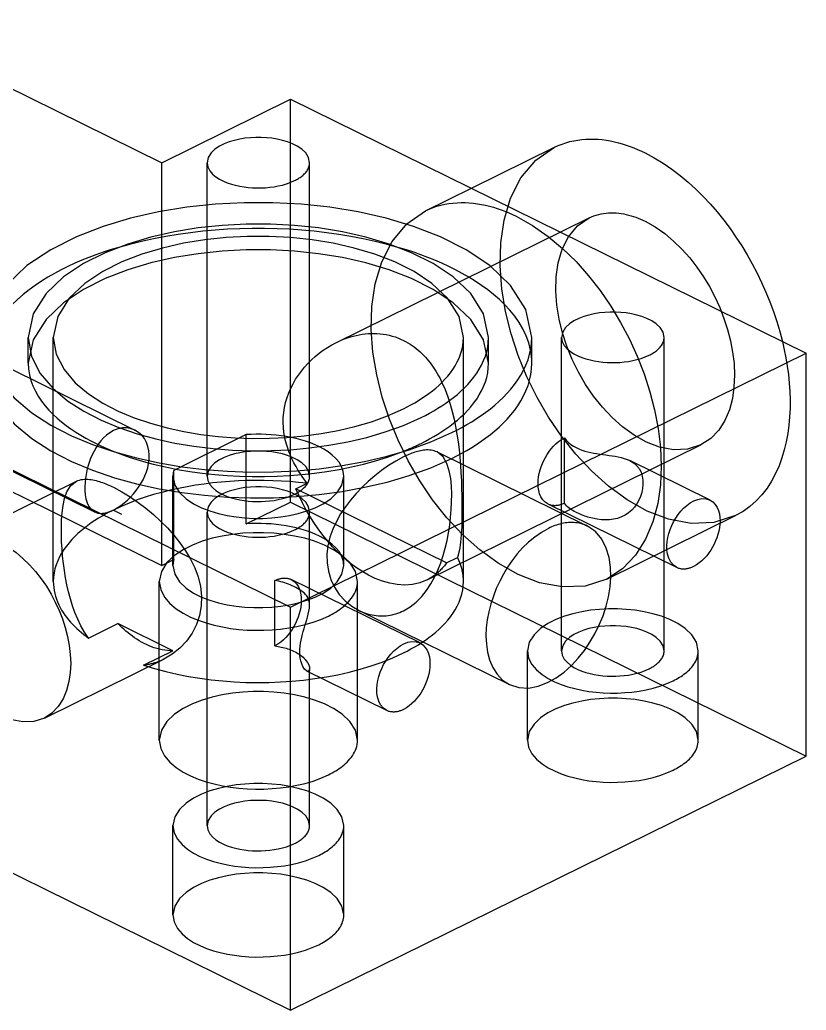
# Model space of a CAD drawing. Header units: millimetres. Extents: x 0 to 258, y -49 to 86.
# Drawn here: x 90.31 to 124.83, y 42.8 to 86.23 of the extents above; entities that cross this region are included whole.
import ezdxf

# ---------------------------------------------------------------- set-up
doc = ezdxf.new("R2010")
doc.units = ezdxf.units.MM
doc.layers.add('ISO_HIDDEN', color=8, linetype='CONTINUOUS')
doc.layers.add('ISO_VISIBLE', color=7, linetype='Continuous')

msp = doc.modelspace()

# ---------------------------------------------------------------- linework, layer by layer
at = {"layer": 'ISO_HIDDEN'}
for points in [[(102.198, 65.082), (102.198, 82.751)], [(121.73, 64.493), (120.775, 64.185), (119.772, 64.145), (118.783, 64.33), (117.844, 64.691), (116.966, 65.182), (116.153, 65.775), (115.403, 66.447), (114.715, 67.182), (114.088, 67.97), (113.522, 68.802), (113.016, 69.673), (112.571, 70.576), (112.19, 71.508), (111.875, 72.464), (111.633, 73.442), (111.469, 74.435), (111.394, 75.439), (111.421, 76.445), (111.566, 77.441), (111.854, 78.405), (112.309, 79.302), (112.953, 80.072), (113.779, 80.642)], [(96.542, 62.297), (96.542, 79.966)], [(98.534, 66.213), (98.534, 79.966)], [(103.034, 66.213), (103.034, 79.966)], [(108.122, 77.856), (110.131, 78.845)], [(108.122, 77.856), (108.285, 77.931), (108.452, 77.998), (108.622, 78.055), (108.795, 78.104), (108.97, 78.144), (109.146, 78.175), (109.324, 78.198), (109.503, 78.212), (109.683, 78.219), (109.862, 78.217), (110.041, 78.208), (110.22, 78.191), (110.398, 78.168), (110.575, 78.138), (110.751, 78.101), (110.925, 78.059), (111.098, 78.011), (111.269, 77.957), (111.438, 77.898), (111.606, 77.834), (111.772, 77.766), (111.936, 77.693), (112.098, 77.616)], [(116.074, 61.708), (115.118, 61.4), (114.115, 61.359), (113.127, 61.545), (112.187, 61.905), (111.309, 62.397), (110.496, 62.99), (109.746, 63.661), (109.058, 64.397), (108.431, 65.185), (107.865, 66.017), (107.359, 66.887), (106.914, 67.791), (106.533, 68.723), (106.218, 69.679), (105.976, 70.656), (105.813, 71.65), (105.738, 72.654), (105.764, 73.66), (105.909, 74.656), (106.197, 75.62), (106.652, 76.516), (107.296, 77.287), (108.122, 77.856)], [(115.303, 77.546), (115.404, 77.593), (115.507, 77.634), (115.611, 77.669), (115.718, 77.699), (115.826, 77.724), (115.935, 77.743), (116.044, 77.757), (116.155, 77.766), (116.265, 77.77), (116.376, 77.769), (116.487, 77.763), (116.597, 77.753), (116.706, 77.739), (116.816, 77.72), (116.924, 77.698), (117.031, 77.671), (117.138, 77.642), (117.244, 77.608), (117.348, 77.572), (117.452, 77.533), (117.554, 77.491), (117.655, 77.446), (117.755, 77.398)], [(104.205, 72.082), (115.303, 77.546)], [(112.098, 77.616), (112.819, 77.21), (113.497, 76.735), (114.131, 76.204), (114.723, 75.626), (115.273, 75.008), (115.782, 74.356), (116.251, 73.673), (116.678, 72.965), (117.065, 72.234), (117.41, 71.481), (117.711, 70.71), (117.966, 69.923), (118.174, 69.122), (118.329, 68.309), (118.427, 67.488), (118.462, 66.661), (118.426, 65.835), (118.309, 65.016), (118.098, 64.216), (117.778, 63.453), (117.337, 62.755), (116.765, 62.159), (116.074, 61.708)], [(120.206, 67.588), (119.617, 67.398), (118.998, 67.373), (118.389, 67.488), (117.81, 67.71), (117.269, 68.013), (116.767, 68.379), (116.304, 68.793), (115.88, 69.246), (115.494, 69.732), (115.144, 70.246), (114.832, 70.782), (114.558, 71.339), (114.323, 71.914), (114.129, 72.504), (113.98, 73.106), (113.879, 73.719), (113.833, 74.338), (113.849, 74.959), (113.939, 75.573), (114.116, 76.167), (114.396, 76.72), (114.794, 77.195), (115.303, 77.546)], [(117.755, 77.398), (118.199, 77.148), (118.617, 76.855), (119.008, 76.528), (119.373, 76.171), (119.713, 75.79), (120.027, 75.388), (120.316, 74.967), (120.579, 74.53), (120.818, 74.079), (121.03, 73.615), (121.216, 73.14), (121.374, 72.654), (121.501, 72.16), (121.597, 71.659), (121.658, 71.153), (121.679, 70.643), (121.657, 70.133), (121.585, 69.628), (121.455, 69.135), (121.258, 68.665), (120.985, 68.234), (120.633, 67.866), (120.206, 67.588)], [(106.967, 76.239), (106.442, 76.385), (105.914, 76.516), (105.382, 76.632), (104.847, 76.734), (104.31, 76.822), (103.771, 76.897), (103.23, 76.959), (102.688, 77.008), (102.145, 77.045), (101.601, 77.069), (101.056, 77.082), (100.512, 77.082), (99.968, 77.069), (99.424, 77.045), (98.881, 77.008), (98.339, 76.959), (97.798, 76.897), (97.258, 76.822), (96.721, 76.734), (96.187, 76.632), (95.655, 76.516), (95.126, 76.385), (94.602, 76.239)], [(110.884, 71.175), (110.666, 72.204), (110.101, 73.095), (109.333, 73.823), (108.453, 74.411), (107.507, 74.886), (106.519, 75.268), (105.504, 75.571), (104.471, 75.804), (103.425, 75.975), (102.372, 76.086), (101.314, 76.141), (100.255, 76.141), (99.197, 76.086), (98.143, 75.975), (97.098, 75.804), (96.065, 75.571), (95.05, 75.268), (94.062, 74.886), (93.116, 74.411), (92.235, 73.823), (91.468, 73.095), (90.903, 72.204), (90.684, 71.175)], [(91.784, 61.6), (91.784, 72.306)], [(109.784, 61.6), (109.784, 72.306)], [(112.784, 71.175), (112.784, 72.306)], [(114.091, 58.554), (114.091, 72.306)], [(118.591, 58.554), (118.591, 72.306)], [(123.779, 72.125), (123.862, 71.765), (123.933, 71.402), (123.994, 71.038), (124.044, 70.672), (124.081, 70.304), (124.106, 69.935), (124.118, 69.566), (124.116, 69.196), (124.099, 68.827), (124.067, 68.459), (124.018, 68.093), (123.951, 67.73), (123.865, 67.37), (123.76, 67.016), (123.632, 66.669), (123.482, 66.332), (123.307, 66.006), (123.108, 65.695), (122.882, 65.403), (122.63, 65.132), (122.353, 64.888), (122.052, 64.674), (121.73, 64.493)], [(112.784, 71.175), (112.784, 71.199), (112.784, 71.224), (112.783, 71.249), (112.783, 71.274), (112.782, 71.298), (112.78, 71.323), (112.779, 71.348), (112.778, 71.373), (112.776, 71.397), (112.774, 71.422), (112.772, 71.447), (112.769, 71.471), (112.767, 71.496), (112.764, 71.52), (112.761, 71.545), (112.757, 71.569), (112.754, 71.594), (112.75, 71.618), (112.747, 71.643), (112.742, 71.667), (112.738, 71.692), (112.734, 71.716), (112.729, 71.74)], [(88.521, 71.609), (95.365, 68.239)], [(88.784, 71.175), (88.954, 70.185), (89.412, 69.289), (90.063, 68.521), (90.835, 67.872), (91.682, 67.325), (92.579, 66.863), (93.51, 66.476), (94.465, 66.152), (95.438, 65.885), (96.424, 65.67), (97.419, 65.503), (98.421, 65.382), (99.426, 65.304), (100.435, 65.269), (101.444, 65.275), (102.451, 65.324), (103.456, 65.415), (104.456, 65.55), (105.448, 65.731), (106.431, 65.961), (107.399, 66.245), (108.348, 66.588), (109.27, 66.997)], [(109.27, 66.997), (109.492, 67.109), (109.713, 67.227), (109.93, 67.35), (110.145, 67.478), (110.356, 67.611), (110.563, 67.75), (110.766, 67.895), (110.965, 68.047), (111.158, 68.205), (111.346, 68.37), (111.527, 68.542), (111.701, 68.721), (111.866, 68.908), (112.022, 69.103), (112.168, 69.306), (112.302, 69.516), (112.423, 69.735), (112.528, 69.961), (112.618, 70.194), (112.689, 70.433), (112.742, 70.678), (112.774, 70.925), (112.784, 71.175)], [(108.839, 70.33), (108.976, 70.019), (109.097, 69.702), (109.202, 69.379), (109.294, 69.053), (109.373, 68.723), (109.441, 68.39), (109.499, 68.056), (109.548, 67.72), (109.589, 67.383), (109.623, 67.046), (109.651, 66.707), (109.673, 66.369), (109.691, 66.03), (109.703, 65.691), (109.712, 65.352), (109.717, 65.012), (109.718, 64.673), (109.715, 64.334), (109.706, 63.994), (109.69, 63.655), (109.661, 63.317), (109.612, 62.982), (109.526, 62.653)], [(83.814, 68.563), (96.542, 62.297)], [(94.42, 68.215), (94.265, 68.126), (94.12, 68.019), (93.988, 67.897), (93.867, 67.764), (93.758, 67.622), (93.659, 67.472), (93.57, 67.316), (93.49, 67.155), (93.42, 66.989), (93.358, 66.821), (93.305, 66.649), (93.259, 66.475), (93.223, 66.299), (93.194, 66.122), (93.175, 65.943), (93.166, 65.764), (93.168, 65.584), (93.183, 65.405), (93.213, 65.228), (93.264, 65.056), (93.342, 64.894), (93.452, 64.753), (93.598, 64.65)], [(95.365, 68.239), (95.327, 68.257), (95.287, 68.273), (95.247, 68.287), (95.207, 68.3), (95.166, 68.311), (95.124, 68.32), (95.082, 68.328), (95.04, 68.333), (94.997, 68.337), (94.955, 68.339), (94.912, 68.339), (94.87, 68.338), (94.827, 68.334), (94.785, 68.329), (94.743, 68.323), (94.701, 68.314), (94.659, 68.305), (94.618, 68.293), (94.578, 68.28), (94.538, 68.266), (94.498, 68.251), (94.459, 68.234), (94.42, 68.215)], [(94.42, 64.734), (94.586, 64.825), (94.743, 64.929), (94.893, 65.043), (95.035, 65.167), (95.17, 65.299), (95.298, 65.439), (95.417, 65.585), (95.528, 65.738), (95.629, 65.897), (95.721, 66.062), (95.802, 66.232), (95.871, 66.408), (95.926, 66.589), (95.966, 66.773), (95.989, 66.96), (95.993, 67.149), (95.976, 67.337), (95.936, 67.521), (95.871, 67.698), (95.781, 67.864), (95.665, 68.013), (95.526, 68.14), (95.365, 68.239)], [(86.754, 68.02), (93.598, 64.65)], [(100.254, 68.041), (97.072, 66.475)], [(104.534, 66.213), (104.508, 66.431), (104.434, 66.638), (104.322, 66.826), (104.182, 66.995), (104.021, 67.145), (103.847, 67.279), (103.662, 67.397), (103.469, 67.503), (103.27, 67.596), (103.066, 67.679), (102.859, 67.751), (102.649, 67.815), (102.436, 67.871), (102.222, 67.919), (102.006, 67.959), (101.789, 67.992), (101.571, 68.019), (101.352, 68.039), (101.132, 68.052), (100.913, 68.059), (100.693, 68.059), (100.473, 68.053), (100.254, 68.041)], [(100.254, 64.125), (100.254, 68.041)], [(102.923, 65.905), (102.864, 65.983), (102.806, 66.062), (102.75, 66.142), (102.694, 66.223), (102.64, 66.304), (102.587, 66.386), (102.535, 66.47), (102.485, 66.554), (102.436, 66.638), (102.388, 66.724), (102.342, 66.811), (102.298, 66.898), (102.256, 66.986), (102.215, 67.075), (102.176, 67.165), (102.139, 67.256), (102.104, 67.347), (102.072, 67.44), (102.041, 67.533), (102.013, 67.627), (101.987, 67.721), (101.963, 67.816), (101.942, 67.912)], [(113.498, 64.991), (113.371, 65.073), (113.267, 65.182), (113.186, 65.309), (113.127, 65.448), (113.088, 65.594), (113.067, 65.743), (113.06, 65.894), (113.066, 66.045), (113.083, 66.195), (113.111, 66.343), (113.148, 66.49), (113.195, 66.633), (113.249, 66.774), (113.311, 66.912), (113.381, 67.045), (113.459, 67.175), (113.544, 67.3), (113.636, 67.419), (113.736, 67.533), (113.843, 67.639), (113.958, 67.737), (114.081, 67.825), (114.212, 67.9)], [(114.212, 67.9), (114.296, 67.793), (114.392, 67.697), (114.497, 67.612), (114.609, 67.536), (114.728, 67.47), (114.851, 67.413), (114.977, 67.364), (115.106, 67.322), (115.237, 67.286), (115.369, 67.256), (115.503, 67.229), (115.636, 67.207), (115.771, 67.186), (115.905, 67.167), (116.039, 67.149), (116.174, 67.131), (116.308, 67.111), (116.442, 67.089), (116.575, 67.064), (116.708, 67.034), (116.838, 66.998), (116.967, 66.954), (117.091, 66.9)], [(114.212, 65.028), (114.212, 67.9)], [(108.625, 67.281), (108.564, 67.308), (108.501, 67.33), (108.436, 67.346), (108.37, 67.358), (108.303, 67.365), (108.236, 67.368), (108.169, 67.368), (108.102, 67.364), (108.035, 67.357), (107.969, 67.347), (107.903, 67.335), (107.837, 67.321), (107.772, 67.304), (107.708, 67.286), (107.644, 67.266), (107.58, 67.245), (107.517, 67.222), (107.455, 67.198), (107.392, 67.173), (107.331, 67.147), (107.269, 67.12), (107.209, 67.091), (107.148, 67.062)], [(108.186, 61.669), (120.206, 67.588)], [(94.602, 67.242), (95.118, 67.058), (95.641, 66.895), (96.17, 66.751), (96.704, 66.626), (97.241, 66.518), (97.781, 66.427), (98.324, 66.352), (98.869, 66.292), (99.415, 66.248), (99.962, 66.218), (100.51, 66.204), (101.058, 66.204), (101.606, 66.218), (102.153, 66.248), (102.7, 66.292), (103.244, 66.352), (103.787, 66.427), (104.328, 66.518), (104.865, 66.626), (105.399, 66.751), (105.927, 66.895), (106.45, 67.058), (106.967, 67.242)], [(103.034, 66.213), (102.986, 66.443), (102.86, 66.641), (102.689, 66.803), (102.493, 66.934), (102.282, 67.04), (102.062, 67.125), (101.836, 67.193), (101.606, 67.245), (101.373, 67.283), (101.138, 67.307), (100.902, 67.32), (100.666, 67.32), (100.431, 67.307), (100.196, 67.283), (99.963, 67.245), (99.733, 67.193), (99.507, 67.125), (99.287, 67.04), (99.076, 66.934), (98.88, 66.803), (98.709, 66.641), (98.583, 66.443), (98.534, 66.213)], [(107.148, 67.062), (106.817, 66.883), (106.498, 66.684), (106.19, 66.467), (105.893, 66.236), (105.608, 65.99), (105.335, 65.731), (105.075, 65.459), (104.829, 65.173), (104.601, 64.874), (104.392, 64.561), (104.207, 64.233), (104.049, 63.892), (103.923, 63.537), (103.836, 63.171), (103.792, 62.797), (103.797, 62.421), (103.854, 62.049), (103.964, 61.689), (104.125, 61.349), (104.335, 61.037), (104.587, 60.758), (104.878, 60.52), (105.202, 60.328)], [(107.148, 60.317), (107.442, 60.489), (107.711, 60.699), (107.951, 60.941), (108.165, 61.206), (108.354, 61.491), (108.519, 61.789), (108.662, 62.099), (108.787, 62.416), (108.894, 62.74), (108.986, 63.069), (109.063, 63.401), (109.127, 63.736), (109.179, 64.073), (109.219, 64.412), (109.248, 64.752), (109.264, 65.093), (109.268, 65.434), (109.255, 65.775), (109.223, 66.114), (109.163, 66.45), (109.06, 66.775), (108.889, 67.069), (108.625, 67.281)], [(108.625, 67.281), (115.224, 64.032)], [(117.091, 66.9), (117.247, 66.809), (117.385, 66.692), (117.498, 66.552), (117.581, 66.392), (117.634, 66.219), (117.66, 66.041), (117.663, 65.86), (117.646, 65.681), (117.61, 65.504), (117.556, 65.332), (117.484, 65.166), (117.396, 65.008), (117.291, 64.861), (117.17, 64.728), (117.033, 64.61), (116.882, 64.511), (116.72, 64.43), (116.55, 64.37), (116.374, 64.329), (116.195, 64.307), (116.015, 64.301), (115.835, 64.309), (115.655, 64.331)], [(120.605, 65.17), (117.091, 66.9)], [(97.072, 66.475), (97.069, 66.463), (97.066, 66.452), (97.063, 66.441), (97.06, 66.43), (97.058, 66.419), (97.055, 66.408), (97.053, 66.396), (97.051, 66.385), (97.048, 66.374), (97.046, 66.362), (97.045, 66.351), (97.043, 66.34), (97.042, 66.328), (97.04, 66.317), (97.039, 66.305), (97.038, 66.294), (97.037, 66.282), (97.036, 66.271), (97.035, 66.259), (97.035, 66.248), (97.035, 66.236), (97.034, 66.225), (97.034, 66.213)], [(97.072, 62.558), (97.072, 66.475)], [(92.796, 65.997), (92.864, 66.027), (92.934, 66.05), (93.005, 66.067), (93.078, 66.079), (93.152, 66.085), (93.226, 66.087), (93.299, 66.084), (93.373, 66.078), (93.446, 66.069), (93.519, 66.057), (93.591, 66.042), (93.663, 66.025), (93.735, 66.006), (93.805, 65.985), (93.876, 65.962), (93.946, 65.938), (94.015, 65.913), (94.084, 65.886), (94.152, 65.858), (94.22, 65.828), (94.287, 65.798), (94.354, 65.767), (94.42, 65.735)], [(102.923, 65.905), (102.547, 65.946), (102.171, 65.979), (101.794, 66.004), (101.416, 66.021), (101.038, 66.03), (100.661, 66.031), (100.283, 66.025), (99.905, 66.01), (99.528, 65.988), (99.151, 65.958), (98.775, 65.92), (98.4, 65.873), (98.026, 65.818), (97.654, 65.755), (97.283, 65.683), (96.914, 65.601), (96.547, 65.51), (96.183, 65.409), (95.822, 65.297), (95.464, 65.175), (95.111, 65.04), (94.763, 64.894), (94.42, 64.734)], [(97.034, 66.213), (97.115, 65.831), (97.325, 65.5), (97.61, 65.23), (97.937, 65.012), (98.288, 64.835), (98.655, 64.694), (99.032, 64.581), (99.416, 64.494), (99.804, 64.431), (100.195, 64.39), (100.588, 64.37), (100.981, 64.37), (101.374, 64.39), (101.765, 64.431), (102.153, 64.494), (102.537, 64.581), (102.913, 64.694), (103.28, 64.835), (103.632, 65.012), (103.958, 65.23), (104.243, 65.5), (104.453, 65.831), (104.534, 66.213)], [(97.034, 62.297), (97.034, 66.213)], [(98.534, 66.213), (98.566, 66.028), (98.652, 65.86), (98.774, 65.716), (98.919, 65.594), (99.078, 65.492), (99.246, 65.405), (99.42, 65.332), (99.599, 65.272), (99.782, 65.222), (99.967, 65.181), (100.153, 65.15), (100.341, 65.127), (100.53, 65.113), (100.719, 65.106), (100.908, 65.107), (101.097, 65.116), (101.285, 65.133), (101.473, 65.159), (101.659, 65.193), (101.843, 65.236), (102.024, 65.289), (102.202, 65.353), (102.375, 65.43)], [(102.375, 65.43), (102.417, 65.451), (102.458, 65.473), (102.499, 65.496), (102.539, 65.52), (102.579, 65.545), (102.618, 65.571), (102.656, 65.599), (102.693, 65.627), (102.729, 65.657), (102.765, 65.688), (102.799, 65.72), (102.831, 65.753), (102.862, 65.788), (102.891, 65.825), (102.919, 65.863), (102.944, 65.903), (102.966, 65.944), (102.986, 65.986), (103.003, 66.03), (103.016, 66.074), (103.026, 66.12), (103.032, 66.167), (103.034, 66.213)], [(104.534, 62.297), (104.534, 66.213)], [(87.549, 63.414), (92.796, 65.997)], [(93.327, 59.119), (93.151, 59.383), (92.995, 59.659), (92.856, 59.945), (92.734, 60.237), (92.627, 60.536), (92.533, 60.839), (92.451, 61.146), (92.381, 61.455), (92.32, 61.767), (92.269, 62.08), (92.227, 62.394), (92.193, 62.71), (92.167, 63.026), (92.149, 63.343), (92.139, 63.66), (92.138, 63.977), (92.147, 64.294), (92.17, 64.611), (92.21, 64.926), (92.275, 65.236), (92.38, 65.535), (92.548, 65.803), (92.796, 65.997)], [(94.42, 65.735), (94.796, 65.533), (95.159, 65.31), (95.51, 65.068), (95.849, 64.81), (96.176, 64.537), (96.491, 64.25), (96.792, 63.948), (97.076, 63.631), (97.342, 63.298), (97.586, 62.948), (97.804, 62.582), (97.99, 62.198), (98.137, 61.799), (98.238, 61.385), (98.286, 60.962), (98.275, 60.536), (98.202, 60.116), (98.068, 59.712), (97.875, 59.332), (97.63, 58.984), (97.339, 58.674), (97.006, 58.408), (96.639, 58.192)], [(102.432, 65.663), (102.923, 65.905)], [(108.186, 61.669), (107.874, 61.546), (107.547, 61.472), (107.213, 61.446), (106.878, 61.464), (106.548, 61.522), (106.225, 61.614), (105.913, 61.735), (105.611, 61.881), (105.32, 62.049), (105.041, 62.235), (104.774, 62.438), (104.518, 62.655), (104.273, 62.884), (104.04, 63.125), (103.818, 63.377), (103.606, 63.637), (103.406, 63.906), (103.216, 64.183), (103.037, 64.467), (102.869, 64.757), (102.713, 65.054), (102.567, 65.356), (102.432, 65.663)], [(109.036, 62.412), (102.432, 65.663)], [(94.42, 64.734), (94.253, 64.649), (94.088, 64.561), (93.925, 64.469), (93.764, 64.373), (93.606, 64.273), (93.45, 64.169), (93.298, 64.06), (93.149, 63.946), (93.004, 63.828), (92.863, 63.704), (92.727, 63.575), (92.597, 63.441), (92.473, 63.3), (92.356, 63.154), (92.246, 63.002), (92.146, 62.844), (92.056, 62.68), (91.976, 62.51), (91.909, 62.336), (91.855, 62.156), (91.816, 61.973), (91.792, 61.787), (91.784, 61.6)], [(93.598, 64.65), (93.632, 64.635), (93.667, 64.622), (93.703, 64.611), (93.739, 64.602), (93.775, 64.596), (93.812, 64.591), (93.85, 64.589), (93.887, 64.588), (93.924, 64.589), (93.961, 64.592), (93.998, 64.596), (94.035, 64.602), (94.071, 64.609), (94.107, 64.617), (94.143, 64.626), (94.179, 64.637), (94.214, 64.648), (94.25, 64.66), (94.284, 64.674), (94.319, 64.688), (94.353, 64.702), (94.387, 64.718), (94.42, 64.734)], [(94.42, 64.734), (94.774, 64.56)], [(100.254, 64.125), (102.198, 65.082)], [(102.198, 65.082), (124.826, 53.941)], [(114.212, 65.028), (114.183, 65.014), (114.153, 65.002), (114.123, 64.99), (114.093, 64.979), (114.062, 64.968), (114.032, 64.959), (114, 64.951), (113.969, 64.944), (113.937, 64.937), (113.906, 64.932), (113.874, 64.928), (113.842, 64.926), (113.809, 64.924), (113.777, 64.924), (113.745, 64.926), (113.713, 64.929), (113.681, 64.933), (113.649, 64.939), (113.618, 64.946), (113.587, 64.955), (113.557, 64.965), (113.527, 64.977), (113.498, 64.991)], [(119.147, 62.209), (113.498, 64.991)], [(115.655, 64.331), (115.585, 64.343), (115.515, 64.357), (115.446, 64.372), (115.377, 64.389), (115.308, 64.408), (115.24, 64.428), (115.172, 64.449), (115.105, 64.472), (115.038, 64.496), (114.971, 64.522), (114.906, 64.549), (114.841, 64.577), (114.776, 64.607), (114.712, 64.639), (114.649, 64.672), (114.588, 64.707), (114.527, 64.744), (114.468, 64.784), (114.411, 64.826), (114.356, 64.871), (114.304, 64.92), (114.255, 64.972), (114.212, 65.028)], [(98.534, 50.895), (98.534, 64.647)], [(103.034, 60.555), (103.034, 64.647)], [(116.074, 61.708), (121.73, 64.493)], [(104.534, 62.297), (104.508, 62.514), (104.434, 62.721), (104.322, 62.909), (104.182, 63.078), (104.021, 63.229), (103.847, 63.362), (103.662, 63.481), (103.469, 63.586), (103.27, 63.679), (103.066, 63.762), (102.859, 63.835), (102.649, 63.899), (102.436, 63.954), (102.222, 64.002), (102.006, 64.042), (101.789, 64.076), (101.571, 64.102), (101.352, 64.122), (101.132, 64.135), (100.913, 64.142), (100.693, 64.143), (100.473, 64.137), (100.254, 64.125)], [(105.134, 61.6), (105.04, 62.044), (104.797, 62.428), (104.466, 62.741), (104.087, 62.994), (103.68, 63.199), (103.254, 63.363), (102.817, 63.494), (102.372, 63.594), (101.922, 63.668), (101.468, 63.716), (101.012, 63.739), (100.556, 63.739), (100.101, 63.716), (99.647, 63.668), (99.197, 63.594), (98.752, 63.494), (98.314, 63.363), (97.889, 63.199), (97.481, 62.994), (97.102, 62.741), (96.772, 62.428), (96.528, 62.044), (96.434, 61.6)], [(96.542, 62.297), (97.072, 62.558)], [(97.072, 62.558), (97.069, 62.547), (97.066, 62.536), (97.063, 62.524), (97.06, 62.513), (97.058, 62.502), (97.055, 62.491), (97.053, 62.48), (97.051, 62.468), (97.048, 62.457), (97.046, 62.446), (97.045, 62.434), (97.043, 62.423), (97.042, 62.411), (97.04, 62.4), (97.039, 62.389), (97.038, 62.377), (97.037, 62.366), (97.036, 62.354), (97.035, 62.343), (97.035, 62.331), (97.035, 62.32), (97.034, 62.308), (97.034, 62.297)], [(109.036, 62.412), (109.526, 62.653)], [(109.784, 61.6), (109.784, 61.648), (109.782, 61.695), (109.78, 61.743), (109.776, 61.79), (109.771, 61.838), (109.766, 61.885), (109.759, 61.932), (109.751, 61.979), (109.743, 62.026), (109.733, 62.072), (109.722, 62.119), (109.711, 62.165), (109.698, 62.211), (109.685, 62.256), (109.671, 62.302), (109.656, 62.347), (109.64, 62.392), (109.623, 62.436), (109.605, 62.48), (109.587, 62.524), (109.567, 62.568), (109.547, 62.611), (109.526, 62.653)], [(97.034, 62.297), (97.115, 61.915), (97.325, 61.584), (97.61, 61.313), (97.937, 61.095), (98.288, 60.919), (98.655, 60.777), (99.032, 60.664), (99.416, 60.578), (99.804, 60.515), (100.195, 60.473), (100.588, 60.453), (100.981, 60.453), (101.374, 60.473), (101.765, 60.515), (102.153, 60.578), (102.537, 60.664), (102.913, 60.777), (103.28, 60.919), (103.632, 61.095), (103.958, 61.313), (104.243, 61.584), (104.453, 61.915), (104.534, 62.297)], [(109.036, 62.412), (109.007, 62.372), (108.977, 62.332), (108.947, 62.293), (108.916, 62.254), (108.884, 62.216), (108.851, 62.179), (108.817, 62.142), (108.783, 62.106), (108.748, 62.071), (108.713, 62.037), (108.676, 62.003), (108.639, 61.97), (108.601, 61.938), (108.562, 61.907), (108.523, 61.877), (108.483, 61.848), (108.442, 61.819), (108.401, 61.792), (108.359, 61.765), (108.317, 61.74), (108.274, 61.715), (108.23, 61.692), (108.186, 61.669)], [(101.513, 61.647), (101.542, 61.661), (101.572, 61.674), (101.602, 61.686), (101.632, 61.697), (101.662, 61.707), (101.693, 61.716), (101.724, 61.724), (101.756, 61.732), (101.787, 61.738), (101.819, 61.743), (101.851, 61.747), (101.883, 61.75), (101.915, 61.751), (101.948, 61.751), (101.98, 61.75), (102.012, 61.747), (102.044, 61.742), (102.075, 61.737), (102.107, 61.729), (102.138, 61.72), (102.168, 61.71), (102.198, 61.698), (102.227, 61.685)], [(102.227, 61.685), (102.354, 61.602), (102.458, 61.494), (102.539, 61.366), (102.598, 61.227), (102.636, 61.082), (102.658, 60.932), (102.665, 60.781), (102.659, 60.63), (102.642, 60.481), (102.614, 60.332), (102.576, 60.186), (102.53, 60.042), (102.476, 59.901), (102.413, 59.764), (102.343, 59.63), (102.266, 59.5), (102.181, 59.375), (102.089, 59.256), (101.989, 59.143), (101.882, 59.036), (101.767, 58.939), (101.644, 58.851), (101.513, 58.775)], [(107.877, 58.903), (102.227, 61.685)], [(91.784, 61.6), (91.788, 61.469), (91.8, 61.337), (91.82, 61.207), (91.847, 61.078), (91.882, 60.951), (91.923, 60.825), (91.971, 60.702), (92.025, 60.582), (92.085, 60.465), (92.15, 60.35), (92.22, 60.238), (92.295, 60.129), (92.373, 60.024), (92.456, 59.921), (92.542, 59.821), (92.631, 59.724), (92.723, 59.629), (92.818, 59.538), (92.916, 59.449), (93.016, 59.363), (93.118, 59.279), (93.222, 59.198), (93.327, 59.119)], [(96.434, 61.6), (96.496, 61.242), (96.662, 60.917), (96.898, 60.638), (97.177, 60.403), (97.485, 60.205), (97.81, 60.038), (98.147, 59.897), (98.494, 59.78), (98.846, 59.683), (99.204, 59.605), (99.564, 59.545), (99.927, 59.501), (100.292, 59.472), (100.658, 59.46), (101.023, 59.462), (101.389, 59.479), (101.753, 59.512), (102.115, 59.561), (102.475, 59.627), (102.831, 59.711), (103.182, 59.813), (103.526, 59.938), (103.86, 60.086)], [(96.434, 54.637), (96.434, 61.6)], [(103.034, 60.555), (103.03, 60.642), (103.016, 60.729), (102.99, 60.813), (102.954, 60.893), (102.907, 60.967), (102.851, 61.035), (102.789, 61.097), (102.722, 61.154), (102.652, 61.206), (102.578, 61.254), (102.503, 61.299), (102.425, 61.341), (102.347, 61.38), (102.267, 61.417), (102.186, 61.451), (102.105, 61.483), (102.022, 61.514), (101.939, 61.542), (101.855, 61.567), (101.77, 61.591), (101.685, 61.612), (101.599, 61.631), (101.513, 61.647)], [(101.513, 58.775), (101.513, 61.647)], [(103.86, 60.086), (103.941, 60.127), (104.021, 60.169), (104.1, 60.214), (104.177, 60.26), (104.254, 60.309), (104.329, 60.359), (104.403, 60.412), (104.475, 60.467), (104.545, 60.524), (104.613, 60.584), (104.678, 60.646), (104.741, 60.711), (104.801, 60.779), (104.858, 60.849), (104.911, 60.923), (104.959, 60.999), (105.003, 61.079), (105.042, 61.161), (105.074, 61.245), (105.1, 61.332), (105.119, 61.42), (105.13, 61.51), (105.134, 61.6)], [(105.134, 54.637), (105.134, 61.6)], [(107.148, 58.467), (107.315, 58.552), (107.481, 58.64), (107.644, 58.732), (107.805, 58.828), (107.963, 58.928), (108.118, 59.032), (108.271, 59.141), (108.42, 59.255), (108.565, 59.373), (108.705, 59.497), (108.841, 59.626), (108.972, 59.76), (109.096, 59.9), (109.213, 60.047), (109.322, 60.199), (109.423, 60.357), (109.513, 60.521), (109.592, 60.69), (109.66, 60.865), (109.713, 61.044), (109.752, 61.228), (109.776, 61.413), (109.784, 61.6)], [(102.905, 57.672), (102.807, 57.758), (102.736, 57.868), (102.684, 57.989), (102.647, 58.115), (102.622, 58.244), (102.608, 58.374), (102.603, 58.506), (102.607, 58.637), (102.618, 58.768), (102.635, 58.898), (102.658, 59.027), (102.685, 59.156), (102.717, 59.284), (102.751, 59.41), (102.788, 59.536), (102.827, 59.662), (102.866, 59.787), (102.905, 59.913), (102.942, 60.039), (102.976, 60.166), (103.005, 60.294), (103.026, 60.424), (103.034, 60.555)], [(120.091, 58.554), (120.009, 58.936), (119.8, 59.267), (119.515, 59.537), (119.188, 59.756), (118.837, 59.932), (118.47, 60.074), (118.093, 60.186), (117.709, 60.273), (117.321, 60.336), (116.93, 60.377), (116.537, 60.398), (116.144, 60.398), (115.751, 60.377), (115.36, 60.336), (114.972, 60.273), (114.588, 60.186), (114.211, 60.074), (113.845, 59.932), (113.493, 59.756), (113.167, 59.537), (112.882, 59.267), (112.672, 58.936), (112.591, 58.554)], [(105.202, 60.328), (105.281, 60.291), (105.362, 60.257), (105.444, 60.225), (105.527, 60.197), (105.611, 60.172), (105.696, 60.15), (105.782, 60.132), (105.868, 60.117), (105.955, 60.106), (106.043, 60.097), (106.13, 60.093), (106.218, 60.092), (106.306, 60.095), (106.393, 60.101), (106.48, 60.111), (106.567, 60.125), (106.653, 60.142), (106.738, 60.163), (106.823, 60.187), (106.906, 60.214), (106.988, 60.245), (107.069, 60.279), (107.148, 60.317)], [(105.202, 60.328), (111.801, 57.079)], [(93.327, 59.119), (94.619, 59.755)], [(97.036, 58.565), (96.916, 58.564), (96.796, 58.571), (96.676, 58.584), (96.557, 58.604), (96.44, 58.63), (96.323, 58.661), (96.208, 58.697), (96.095, 58.738), (95.984, 58.783), (95.874, 58.833), (95.766, 58.886), (95.66, 58.943), (95.556, 59.004), (95.454, 59.067), (95.353, 59.134), (95.255, 59.203), (95.158, 59.275), (95.064, 59.35), (94.971, 59.427), (94.88, 59.506), (94.791, 59.587), (94.704, 59.67), (94.619, 59.755)], [(97.036, 58.565), (94.619, 59.755)], [(118.591, 58.554), (118.542, 58.783), (118.416, 58.982), (118.245, 59.144), (118.049, 59.275), (117.838, 59.381), (117.618, 59.466), (117.392, 59.533), (117.162, 59.585), (116.929, 59.623), (116.694, 59.648), (116.459, 59.66), (116.223, 59.66), (115.987, 59.648), (115.752, 59.623), (115.519, 59.585), (115.289, 59.533), (115.063, 59.466), (114.843, 59.381), (114.632, 59.275), (114.436, 59.144), (114.265, 58.982), (114.139, 58.783), (114.091, 58.554)], [(101.513, 58.775), (101.583, 58.764), (101.653, 58.751), (101.722, 58.737), (101.791, 58.723), (101.86, 58.707), (101.929, 58.689), (101.997, 58.671), (102.065, 58.65), (102.132, 58.628), (102.199, 58.604), (102.265, 58.577), (102.33, 58.549), (102.393, 58.518), (102.456, 58.485), (102.517, 58.449), (102.577, 58.411), (102.634, 58.37), (102.69, 58.326), (102.744, 58.279), (102.794, 58.23), (102.842, 58.178), (102.887, 58.123), (102.927, 58.065)], [(95.745, 57.929), (97.036, 58.565)], [(95.745, 57.929), (96.229, 57.779), (96.719, 57.647), (97.213, 57.533), (97.711, 57.435), (98.212, 57.354), (98.715, 57.288), (99.219, 57.237), (99.725, 57.2), (100.232, 57.177), (100.739, 57.169), (101.246, 57.175), (101.753, 57.195), (102.259, 57.229), (102.764, 57.278), (103.267, 57.341), (103.768, 57.42), (104.266, 57.514), (104.761, 57.625), (105.252, 57.754), (105.737, 57.901), (106.216, 58.067), (106.687, 58.255), (107.148, 58.467)], [(112.591, 58.554), (112.644, 58.245), (112.787, 57.965), (112.99, 57.725), (113.231, 57.522), (113.496, 57.351), (113.776, 57.207), (114.067, 57.086), (114.366, 56.984), (114.67, 56.901), (114.978, 56.834), (115.289, 56.782), (115.602, 56.744), (115.916, 56.72), (116.231, 56.708), (116.547, 56.71), (116.862, 56.726), (117.176, 56.754), (117.488, 56.796), (117.798, 56.853), (118.105, 56.925), (118.408, 57.013), (118.704, 57.121), (118.992, 57.248)], [(112.591, 54.637), (112.591, 58.554)], [(114.091, 58.554), (114.122, 58.368), (114.208, 58.2), (114.33, 58.056), (114.475, 57.935), (114.634, 57.832), (114.802, 57.746), (114.977, 57.673), (115.156, 57.612), (115.338, 57.562), (115.523, 57.522), (115.71, 57.491), (115.897, 57.468), (116.086, 57.453), (116.275, 57.447), (116.464, 57.448), (116.653, 57.457), (116.842, 57.474), (117.029, 57.499), (117.215, 57.533), (117.399, 57.577), (117.581, 57.63), (117.759, 57.694), (117.932, 57.771)], [(117.932, 57.771), (117.973, 57.792), (118.015, 57.814), (118.055, 57.837), (118.096, 57.861), (118.135, 57.886), (118.174, 57.912), (118.212, 57.939), (118.249, 57.968), (118.286, 57.997), (118.321, 58.028), (118.355, 58.06), (118.387, 58.094), (118.418, 58.129), (118.448, 58.166), (118.475, 58.204), (118.5, 58.243), (118.523, 58.284), (118.543, 58.327), (118.559, 58.37), (118.573, 58.415), (118.583, 58.461), (118.589, 58.507), (118.591, 58.554)], [(118.992, 57.248), (119.062, 57.284), (119.131, 57.32), (119.199, 57.359), (119.266, 57.399), (119.332, 57.44), (119.397, 57.484), (119.46, 57.529), (119.522, 57.577), (119.582, 57.626), (119.641, 57.677), (119.698, 57.731), (119.752, 57.787), (119.804, 57.846), (119.853, 57.907), (119.898, 57.97), (119.94, 58.036), (119.978, 58.104), (120.011, 58.175), (120.039, 58.248), (120.061, 58.322), (120.077, 58.399), (120.087, 58.476), (120.091, 58.554)], [(120.091, 54.637), (120.091, 58.554)], [(91.392, 55.609), (96.639, 58.192)], [(96.639, 58.192), (96.602, 58.174), (96.565, 58.157), (96.528, 58.141), (96.491, 58.124), (96.453, 58.109), (96.415, 58.094), (96.377, 58.079), (96.339, 58.065), (96.3, 58.052), (96.262, 58.039), (96.223, 58.027), (96.184, 58.016), (96.145, 58.005), (96.105, 57.994), (96.066, 57.984), (96.026, 57.975), (95.986, 57.967), (95.946, 57.959), (95.906, 57.952), (95.866, 57.945), (95.826, 57.939), (95.785, 57.934), (95.745, 57.929)], [(103.034, 57.772), (103.034, 57.763), (103.034, 57.754), (103.033, 57.745), (103.031, 57.736), (103.03, 57.727), (103.027, 57.719), (103.024, 57.71), (103.021, 57.702), (103.017, 57.694), (103.011, 57.686), (103.006, 57.68), (102.999, 57.673), (102.992, 57.668), (102.984, 57.664), (102.975, 57.661), (102.966, 57.66), (102.957, 57.659), (102.948, 57.659), (102.939, 57.661), (102.931, 57.663), (102.922, 57.665), (102.914, 57.669), (102.905, 57.672)], [(102.927, 58.065), (102.935, 58.053), (102.942, 58.041), (102.949, 58.03), (102.956, 58.018), (102.962, 58.006), (102.969, 57.994), (102.975, 57.981), (102.981, 57.969), (102.987, 57.957), (102.993, 57.944), (102.998, 57.931), (103.003, 57.919), (103.008, 57.906), (103.012, 57.893), (103.016, 57.88), (103.02, 57.867), (103.024, 57.853), (103.027, 57.84), (103.029, 57.827), (103.031, 57.813), (103.033, 57.799), (103.034, 57.786), (103.034, 57.772)], [(103.034, 50.895), (103.034, 57.772)], [(106.419, 55.942), (102.905, 57.672)], [(105.134, 54.637), (105.04, 55.081), (104.797, 55.464), (104.466, 55.778), (104.087, 56.031), (103.68, 56.236), (103.254, 56.4), (102.817, 56.531), (102.372, 56.631), (101.922, 56.705), (101.468, 56.752), (101.012, 56.776), (100.556, 56.776), (100.101, 56.752), (99.647, 56.705), (99.197, 56.631), (98.752, 56.531), (98.314, 56.4), (97.889, 56.236), (97.481, 56.031), (97.102, 55.778), (96.772, 55.464), (96.528, 55.081), (96.434, 54.637)], [(120.091, 54.637), (120.009, 55.019), (119.8, 55.35), (119.515, 55.621), (119.188, 55.839), (118.837, 56.015), (118.47, 56.157), (118.093, 56.27), (117.709, 56.356), (117.321, 56.419), (116.93, 56.461), (116.537, 56.481), (116.144, 56.481), (115.751, 56.461), (115.36, 56.419), (114.972, 56.356), (114.588, 56.27), (114.211, 56.157), (113.845, 56.015), (113.493, 55.839), (113.167, 55.621), (112.882, 55.35), (112.672, 55.019), (112.591, 54.637)], [(96.434, 54.637), (96.496, 54.278), (96.662, 53.954), (96.898, 53.675), (97.177, 53.44), (97.485, 53.242), (97.81, 53.074), (98.147, 52.934), (98.494, 52.816), (98.846, 52.72), (99.204, 52.642), (99.564, 52.581), (99.927, 52.537), (100.292, 52.509), (100.658, 52.496), (101.023, 52.499), (101.389, 52.516), (101.753, 52.549), (102.115, 52.598), (102.475, 52.664), (102.831, 52.747), (103.182, 52.85), (103.526, 52.974), (103.86, 53.123)], [(103.86, 53.123), (103.941, 53.164), (104.021, 53.206), (104.1, 53.251), (104.177, 53.297), (104.254, 53.345), (104.329, 53.396), (104.403, 53.449), (104.475, 53.503), (104.545, 53.561), (104.613, 53.621), (104.678, 53.683), (104.741, 53.748), (104.801, 53.816), (104.858, 53.886), (104.911, 53.96), (104.959, 54.036), (105.003, 54.115), (105.042, 54.197), (105.074, 54.282), (105.1, 54.369), (105.119, 54.457), (105.13, 54.547), (105.134, 54.637)], [(112.591, 54.637), (112.644, 54.328), (112.787, 54.048), (112.99, 53.808), (113.231, 53.605), (113.496, 53.434), (113.776, 53.29), (114.067, 53.169), (114.366, 53.068), (114.67, 52.984), (114.978, 52.917), (115.289, 52.865), (115.602, 52.827), (115.916, 52.803), (116.231, 52.792), (116.547, 52.794), (116.862, 52.809), (117.176, 52.837), (117.488, 52.879), (117.798, 52.936), (118.105, 53.008), (118.408, 53.097), (118.704, 53.204), (118.992, 53.332)], [(118.992, 53.332), (119.062, 53.367), (119.131, 53.404), (119.199, 53.442), (119.266, 53.482), (119.332, 53.524), (119.397, 53.567), (119.46, 53.613), (119.522, 53.66), (119.582, 53.709), (119.641, 53.761), (119.698, 53.814), (119.752, 53.871), (119.804, 53.929), (119.853, 53.99), (119.898, 54.053), (119.94, 54.119), (119.978, 54.187), (120.011, 54.258), (120.039, 54.331), (120.061, 54.406), (120.077, 54.482), (120.087, 54.559), (120.091, 54.637)], [(104.534, 50.895), (104.453, 51.277), (104.243, 51.608), (103.958, 51.878), (103.632, 52.096), (103.28, 52.273), (102.913, 52.415), (102.537, 52.527), (102.153, 52.614), (101.765, 52.677), (101.374, 52.718), (100.981, 52.738), (100.588, 52.738), (100.195, 52.718), (99.804, 52.677), (99.416, 52.614), (99.032, 52.527), (98.655, 52.415), (98.288, 52.273), (97.937, 52.096), (97.61, 51.878), (97.325, 51.608), (97.115, 51.277), (97.034, 50.895)], [(103.034, 50.895), (102.986, 51.124), (102.86, 51.322), (102.689, 51.485), (102.493, 51.616), (102.282, 51.721), (102.062, 51.807), (101.836, 51.874), (101.606, 51.926), (101.373, 51.964), (101.138, 51.989), (100.902, 52.001), (100.666, 52.001), (100.431, 51.989), (100.196, 51.964), (99.963, 51.926), (99.733, 51.874), (99.507, 51.807), (99.287, 51.721), (99.076, 51.616), (98.88, 51.485), (98.709, 51.322), (98.583, 51.124), (98.534, 50.895)], [(97.034, 50.895), (97.087, 50.585), (97.23, 50.305), (97.434, 50.065), (97.675, 49.862), (97.94, 49.691), (98.22, 49.547), (98.511, 49.426), (98.81, 49.325), (99.114, 49.242), (99.422, 49.174), (99.733, 49.122), (100.046, 49.084), (100.36, 49.06), (100.675, 49.049), (100.99, 49.051), (101.305, 49.066), (101.619, 49.095), (101.932, 49.137), (102.242, 49.193), (102.549, 49.265), (102.851, 49.354), (103.148, 49.461), (103.436, 49.589)], [(97.034, 46.978), (97.034, 50.895)], [(98.534, 50.895), (98.566, 50.709), (98.652, 50.541), (98.774, 50.397), (98.919, 50.275), (99.078, 50.173), (99.246, 50.086), (99.42, 50.014), (99.599, 49.953), (99.782, 49.903), (99.967, 49.863), (100.153, 49.831), (100.341, 49.808), (100.53, 49.794), (100.719, 49.787), (100.908, 49.788), (101.097, 49.798), (101.285, 49.815), (101.473, 49.84), (101.659, 49.874), (101.843, 49.917), (102.024, 49.97), (102.202, 50.035), (102.375, 50.111)], [(102.375, 50.111), (102.417, 50.132), (102.458, 50.154), (102.499, 50.177), (102.539, 50.201), (102.579, 50.226), (102.618, 50.253), (102.656, 50.28), (102.693, 50.308), (102.729, 50.338), (102.765, 50.369), (102.799, 50.401), (102.831, 50.435), (102.862, 50.47), (102.891, 50.506), (102.919, 50.544), (102.944, 50.584), (102.966, 50.625), (102.986, 50.667), (103.003, 50.711), (103.016, 50.756), (103.026, 50.801), (103.032, 50.848), (103.034, 50.895)], [(103.436, 49.589), (103.506, 49.624), (103.574, 49.661), (103.642, 49.699), (103.709, 49.739), (103.775, 49.781), (103.84, 49.824), (103.904, 49.87), (103.966, 49.917), (104.026, 49.967), (104.085, 50.018), (104.141, 50.072), (104.196, 50.128), (104.247, 50.186), (104.296, 50.247), (104.342, 50.311), (104.384, 50.376), (104.421, 50.445), (104.454, 50.515), (104.482, 50.588), (104.505, 50.663), (104.521, 50.739), (104.531, 50.817), (104.534, 50.895)], [(104.534, 46.978), (104.534, 50.895)], [(104.534, 46.978), (104.453, 47.36), (104.243, 47.691), (103.958, 47.961), (103.632, 48.179), (103.28, 48.356), (102.913, 48.498), (102.537, 48.61), (102.153, 48.697), (101.765, 48.76), (101.374, 48.801), (100.981, 48.822), (100.588, 48.822), (100.195, 48.801), (99.804, 48.76), (99.416, 48.697), (99.032, 48.61), (98.655, 48.498), (98.288, 48.356), (97.937, 48.179), (97.61, 47.961), (97.325, 47.691), (97.115, 47.36), (97.034, 46.978)], [(97.034, 46.978), (97.087, 46.669), (97.23, 46.389), (97.434, 46.148), (97.675, 45.946), (97.94, 45.775), (98.22, 45.631), (98.511, 45.509), (98.81, 45.408), (99.114, 45.325), (99.422, 45.258), (99.733, 45.206), (100.046, 45.168), (100.36, 45.143), (100.675, 45.132), (100.99, 45.134), (101.305, 45.149), (101.619, 45.178), (101.932, 45.22), (102.242, 45.277), (102.549, 45.349), (102.851, 45.437), (103.148, 45.544), (103.436, 45.672)], [(103.436, 45.672), (103.506, 45.707), (103.574, 45.744), (103.642, 45.783), (103.709, 45.823), (103.775, 45.864), (103.84, 45.908), (103.904, 45.953), (103.966, 46), (104.026, 46.05), (104.085, 46.101), (104.141, 46.155), (104.196, 46.211), (104.247, 46.27), (104.296, 46.33), (104.342, 46.394), (104.384, 46.46), (104.421, 46.528), (104.454, 46.599), (104.482, 46.671), (104.505, 46.746), (104.521, 46.823), (104.531, 46.9), (104.534, 46.978)]]:
    msp.add_lwpolyline(points, dxfattribs=at)
at = {"layer": 'ISO_VISIBLE'}
for points in [[(83.814, 86.232), (96.542, 79.966)], [(96.542, 79.966), (102.198, 82.751)], [(102.198, 82.751), (124.826, 71.61)], [(103.034, 79.966), (102.986, 80.195), (102.86, 80.393), (102.689, 80.556), (102.493, 80.687), (102.282, 80.792), (102.062, 80.878), (101.836, 80.945), (101.606, 80.997), (101.373, 81.035), (101.138, 81.06), (100.902, 81.072), (100.666, 81.072), (100.431, 81.06), (100.196, 81.035), (99.963, 80.997), (99.733, 80.945), (99.507, 80.878), (99.287, 80.792), (99.076, 80.687), (98.88, 80.556), (98.709, 80.393), (98.583, 80.195), (98.534, 79.966)], [(113.779, 80.642), (113.942, 80.717), (114.109, 80.783), (114.279, 80.841), (114.452, 80.889), (114.627, 80.929), (114.803, 80.961), (114.981, 80.983), (115.16, 80.998), (115.34, 81.004), (115.519, 81.002), (115.698, 80.993), (115.877, 80.977), (116.055, 80.953), (116.232, 80.923), (116.407, 80.887), (116.582, 80.844), (116.755, 80.796), (116.926, 80.742), (117.095, 80.683), (117.263, 80.619), (117.429, 80.551), (117.593, 80.478), (117.755, 80.401)], [(110.131, 78.845), (113.779, 80.642)], [(117.755, 80.401), (118.159, 80.186), (118.55, 79.948), (118.928, 79.689), (119.293, 79.411), (119.644, 79.117), (119.982, 78.809), (120.308, 78.486), (120.62, 78.151), (120.92, 77.805), (121.207, 77.448), (121.482, 77.082), (121.744, 76.706), (121.994, 76.322), (122.232, 75.931), (122.456, 75.532), (122.669, 75.126), (122.868, 74.713), (123.054, 74.295), (123.227, 73.871), (123.387, 73.441), (123.532, 73.007), (123.663, 72.568), (123.779, 72.125)], [(98.534, 79.966), (98.566, 79.78), (98.652, 79.612), (98.774, 79.468), (98.919, 79.346), (99.078, 79.244), (99.246, 79.157), (99.42, 79.085), (99.599, 79.024), (99.782, 78.974), (99.967, 78.933), (100.153, 78.902), (100.341, 78.879), (100.53, 78.865), (100.719, 78.858), (100.908, 78.859), (101.097, 78.868), (101.285, 78.886), (101.473, 78.911), (101.659, 78.945), (101.843, 78.988), (102.024, 79.041), (102.202, 79.105), (102.375, 79.182)], [(102.375, 79.182), (102.417, 79.203), (102.458, 79.225), (102.499, 79.248), (102.539, 79.272), (102.579, 79.297), (102.618, 79.323), (102.656, 79.351), (102.693, 79.379), (102.729, 79.409), (102.765, 79.44), (102.799, 79.472), (102.831, 79.506), (102.862, 79.541), (102.891, 79.577), (102.919, 79.615), (102.944, 79.655), (102.966, 79.696), (102.986, 79.738), (103.003, 79.782), (103.016, 79.827), (103.026, 79.872), (103.032, 79.919), (103.034, 79.966)], [(112.784, 72.306), (112.525, 73.529), (111.853, 74.588), (110.941, 75.453), (109.896, 76.151), (108.771, 76.716), (107.598, 77.17), (106.392, 77.53), (105.164, 77.807), (103.922, 78.009), (102.67, 78.141), (101.414, 78.206), (100.155, 78.206), (98.898, 78.141), (97.647, 78.009), (96.404, 77.807), (95.177, 77.53), (93.971, 77.17), (92.797, 76.716), (91.673, 76.151), (90.627, 75.453), (89.715, 74.588), (89.044, 73.529), (88.784, 72.306)], [(110.884, 72.306), (110.666, 73.335), (110.101, 74.227), (109.333, 74.954), (108.453, 75.542), (107.507, 76.018), (106.519, 76.4), (105.504, 76.703), (104.471, 76.936), (103.425, 77.106), (102.372, 77.217), (101.314, 77.272), (100.255, 77.272), (99.197, 77.217), (98.143, 77.106), (97.098, 76.936), (96.065, 76.703), (95.05, 76.4), (94.062, 76.018), (93.116, 75.542), (92.235, 74.954), (91.468, 74.227), (90.903, 73.335), (90.684, 72.306)], [(109.784, 72.306), (109.589, 73.223), (109.086, 74.018), (108.402, 74.666), (107.618, 75.19), (106.774, 75.613), (105.894, 75.954), (104.99, 76.224), (104.069, 76.432), (103.138, 76.583), (102.199, 76.682), (101.256, 76.731), (100.312, 76.731), (99.37, 76.682), (98.431, 76.583), (97.499, 76.432), (96.579, 76.224), (95.674, 75.954), (94.794, 75.613), (93.951, 75.19), (93.167, 74.666), (92.483, 74.018), (91.979, 73.223), (91.784, 72.306)], [(94.602, 76.239), (94.284, 76.141), (93.968, 76.037), (93.655, 75.927), (93.344, 75.81), (93.035, 75.686), (92.73, 75.555), (92.428, 75.415), (92.13, 75.268), (91.837, 75.112), (91.548, 74.947), (91.265, 74.772), (90.989, 74.588), (90.72, 74.393), (90.46, 74.186), (90.209, 73.967), (89.971, 73.736), (89.745, 73.492), (89.536, 73.233), (89.346, 72.961), (89.177, 72.675), (89.034, 72.375), (88.921, 72.063), (88.839, 71.74)], [(112.729, 71.74), (112.648, 72.063), (112.534, 72.375), (112.391, 72.675), (112.223, 72.961), (112.032, 73.233), (111.823, 73.492), (111.598, 73.736), (111.359, 73.967), (111.109, 74.186), (110.848, 74.393), (110.579, 74.588), (110.303, 74.772), (110.02, 74.947), (109.732, 75.112), (109.438, 75.268), (109.14, 75.415), (108.838, 75.555), (108.533, 75.686), (108.225, 75.81), (107.914, 75.927), (107.6, 76.037), (107.284, 76.141), (106.967, 76.239)], [(118.591, 72.306), (118.542, 72.535), (118.416, 72.734), (118.245, 72.896), (118.049, 73.027), (117.838, 73.133), (117.618, 73.218), (117.392, 73.286), (117.162, 73.338), (116.929, 73.375), (116.694, 73.4), (116.459, 73.412), (116.223, 73.412), (115.987, 73.4), (115.752, 73.375), (115.519, 73.338), (115.289, 73.286), (115.063, 73.218), (114.843, 73.133), (114.632, 73.027), (114.436, 72.896), (114.265, 72.734), (114.139, 72.535), (114.091, 72.306)], [(88.784, 72.306), (88.954, 71.316), (89.412, 70.421), (90.063, 69.652), (90.835, 69.003), (91.682, 68.456), (92.579, 67.995), (93.51, 67.607), (94.465, 67.283), (95.438, 67.016), (96.424, 66.802), (97.419, 66.635), (98.421, 66.514), (99.426, 66.436), (100.435, 66.4), (101.444, 66.407), (102.451, 66.455), (103.456, 66.546), (104.456, 66.681), (105.448, 66.862), (106.431, 67.093), (107.399, 67.376), (108.348, 67.719), (109.27, 68.128)], [(90.684, 72.306), (90.827, 71.473), (91.212, 70.719), (91.761, 70.072), (92.41, 69.526), (93.123, 69.066), (93.878, 68.678), (94.662, 68.351), (95.466, 68.079), (96.285, 67.854), (97.114, 67.673), (97.952, 67.533), (98.795, 67.431), (99.641, 67.365), (100.49, 67.335), (101.339, 67.341), (102.187, 67.381), (103.033, 67.458), (103.875, 67.572), (104.71, 67.724), (105.537, 67.918), (106.351, 68.157), (107.15, 68.445), (107.926, 68.79)], [(90.684, 71.175), (90.684, 72.306)], [(91.784, 72.306), (91.911, 71.564), (92.255, 70.892), (92.743, 70.316), (93.322, 69.829), (93.957, 69.419), (94.63, 69.073), (95.329, 68.782), (96.045, 68.539), (96.775, 68.339), (97.514, 68.178), (98.26, 68.053), (99.012, 67.962), (99.766, 67.903), (100.522, 67.877), (101.279, 67.882), (102.035, 67.918), (102.788, 67.986), (103.538, 68.087), (104.282, 68.223), (105.019, 68.396), (105.745, 68.609), (106.457, 68.866), (107.148, 69.173)], [(104.205, 72.082), (104.325, 72.139), (104.447, 72.192), (104.57, 72.241), (104.695, 72.285), (104.822, 72.326), (104.949, 72.362), (105.078, 72.394), (105.208, 72.42), (105.339, 72.442), (105.471, 72.459), (105.603, 72.471), (105.735, 72.478), (105.868, 72.479), (106, 72.474), (106.133, 72.464), (106.264, 72.448), (106.395, 72.427), (106.525, 72.399), (106.654, 72.366), (106.78, 72.327), (106.905, 72.282), (107.028, 72.232), (107.148, 72.176)], [(107.148, 69.173), (107.315, 69.257), (107.481, 69.345), (107.644, 69.437), (107.805, 69.533), (107.963, 69.633), (108.118, 69.738), (108.271, 69.847), (108.42, 69.96), (108.565, 70.079), (108.705, 70.202), (108.841, 70.331), (108.972, 70.466), (109.096, 70.606), (109.213, 70.752), (109.322, 70.904), (109.423, 71.062), (109.513, 71.226), (109.592, 71.396), (109.66, 71.571), (109.713, 71.75), (109.752, 71.933), (109.776, 72.119), (109.784, 72.306)], [(107.148, 72.176), (107.247, 72.125), (107.343, 72.07), (107.438, 72.012), (107.53, 71.951), (107.621, 71.886), (107.708, 71.819), (107.794, 71.748), (107.877, 71.674), (107.958, 71.598), (108.036, 71.52), (108.112, 71.439), (108.185, 71.355), (108.256, 71.27), (108.325, 71.183), (108.391, 71.094), (108.455, 71.003), (108.516, 70.911), (108.575, 70.817), (108.632, 70.722), (108.687, 70.625), (108.74, 70.528), (108.791, 70.429), (108.839, 70.33)], [(107.926, 68.79), (108.114, 68.885), (108.299, 68.984), (108.482, 69.087), (108.663, 69.194), (108.84, 69.307), (109.015, 69.424), (109.186, 69.546), (109.353, 69.674), (109.516, 69.807), (109.674, 69.945), (109.826, 70.09), (109.972, 70.241), (110.112, 70.398), (110.243, 70.562), (110.366, 70.733), (110.478, 70.91), (110.58, 71.094), (110.669, 71.285), (110.744, 71.481), (110.804, 71.682), (110.848, 71.888), (110.875, 72.096), (110.884, 72.306)], [(109.27, 68.128), (109.492, 68.241), (109.713, 68.359), (109.93, 68.481), (110.145, 68.609), (110.356, 68.743), (110.563, 68.882), (110.766, 69.027), (110.965, 69.178), (111.158, 69.336), (111.346, 69.501), (111.527, 69.673), (111.701, 69.853), (111.866, 70.04), (112.022, 70.234), (112.168, 70.437), (112.302, 70.648), (112.423, 70.867), (112.528, 71.093), (112.618, 71.326), (112.689, 71.565), (112.742, 71.809), (112.774, 72.057), (112.784, 72.306)], [(110.884, 71.175), (110.884, 72.306)], [(114.091, 72.306), (114.122, 72.121), (114.208, 71.953), (114.33, 71.809), (114.475, 71.687), (114.634, 71.584), (114.802, 71.498), (114.977, 71.425), (115.156, 71.364), (115.338, 71.314), (115.523, 71.274), (115.71, 71.243), (115.897, 71.22), (116.086, 71.205), (116.275, 71.199), (116.464, 71.2), (116.653, 71.209), (116.842, 71.226), (117.029, 71.251), (117.215, 71.285), (117.399, 71.329), (117.581, 71.382), (117.759, 71.446), (117.932, 71.523)], [(117.932, 71.523), (117.973, 71.544), (118.015, 71.566), (118.055, 71.589), (118.096, 71.613), (118.135, 71.638), (118.174, 71.664), (118.212, 71.691), (118.249, 71.72), (118.286, 71.749), (118.321, 71.78), (118.355, 71.812), (118.387, 71.846), (118.418, 71.881), (118.448, 71.918), (118.475, 71.956), (118.5, 71.995), (118.523, 72.036), (118.543, 72.079), (118.559, 72.122), (118.573, 72.167), (118.583, 72.213), (118.589, 72.259), (118.591, 72.306)], [(101.942, 67.912), (101.904, 68.13), (101.88, 68.351), (101.87, 68.573), (101.875, 68.795), (101.894, 69.016), (101.929, 69.235), (101.978, 69.451), (102.04, 69.664), (102.116, 69.873), (102.205, 70.076), (102.305, 70.274), (102.417, 70.466), (102.538, 70.652), (102.67, 70.83), (102.811, 71.002), (102.96, 71.166), (103.117, 71.323), (103.282, 71.471), (103.454, 71.612), (103.633, 71.743), (103.818, 71.866), (104.009, 71.979), (104.205, 72.082)], [(79.571, 71.61), (102.198, 60.469)], [(102.198, 60.469), (124.826, 71.61)], [(124.826, 53.941), (124.826, 71.61)], [(90.684, 71.175), (90.698, 70.919), (90.737, 70.667), (90.801, 70.42), (90.889, 70.179), (90.997, 69.948), (91.123, 69.725), (91.265, 69.513), (91.421, 69.31), (91.589, 69.118), (91.767, 68.934), (91.954, 68.76), (92.149, 68.595), (92.351, 68.438), (92.559, 68.289), (92.772, 68.147), (92.989, 68.013), (93.21, 67.885), (93.435, 67.763), (93.664, 67.648), (93.895, 67.538), (94.128, 67.434), (94.364, 67.336), (94.602, 67.242)], [(107.926, 67.658), (108.114, 67.753), (108.299, 67.852), (108.482, 67.955), (108.663, 68.063), (108.84, 68.175), (109.015, 68.292), (109.186, 68.415), (109.353, 68.542), (109.516, 68.675), (109.674, 68.814), (109.826, 68.959), (109.972, 69.11), (110.112, 69.267), (110.243, 69.431), (110.366, 69.602), (110.478, 69.779), (110.58, 69.963), (110.669, 70.153), (110.744, 70.35), (110.804, 70.551), (110.848, 70.756), (110.875, 70.965), (110.884, 71.175)], [(106.967, 67.242), (107.009, 67.259), (107.052, 67.275), (107.094, 67.292), (107.136, 67.308), (107.178, 67.325), (107.221, 67.342), (107.263, 67.36), (107.305, 67.377), (107.347, 67.394), (107.388, 67.412), (107.43, 67.43), (107.472, 67.448), (107.514, 67.466), (107.555, 67.485), (107.597, 67.503), (107.638, 67.522), (107.68, 67.541), (107.721, 67.56), (107.762, 67.579), (107.803, 67.599), (107.844, 67.618), (107.885, 67.638), (107.926, 67.658)], [(103.034, 64.647), (102.986, 64.876), (102.86, 65.075), (102.689, 65.237), (102.493, 65.368), (102.282, 65.474), (102.062, 65.559), (101.836, 65.626), (101.606, 65.678), (101.373, 65.716), (101.138, 65.741), (100.902, 65.753), (100.666, 65.753), (100.431, 65.741), (100.196, 65.716), (99.963, 65.678), (99.733, 65.626), (99.507, 65.559), (99.287, 65.474), (99.076, 65.368), (98.88, 65.237), (98.709, 65.075), (98.583, 64.876), (98.534, 64.647)], [(119.147, 62.209), (118.996, 62.313), (118.878, 62.455), (118.794, 62.619), (118.742, 62.796), (118.715, 62.978), (118.71, 63.163), (118.724, 63.347), (118.754, 63.529), (118.798, 63.708), (118.856, 63.884), (118.926, 64.054), (119.007, 64.22), (119.1, 64.38), (119.204, 64.532), (119.319, 64.677), (119.445, 64.811), (119.582, 64.935), (119.732, 65.043), (119.893, 65.133), (120.065, 65.199), (120.246, 65.233), (120.43, 65.226), (120.605, 65.17)], [(120.605, 65.17), (120.732, 65.087), (120.837, 64.978), (120.918, 64.85), (120.976, 64.71), (121.015, 64.563), (121.036, 64.413), (121.043, 64.261), (121.036, 64.11), (121.018, 63.959), (120.99, 63.81), (120.952, 63.663), (120.905, 63.519), (120.85, 63.378), (120.787, 63.24), (120.716, 63.106), (120.637, 62.976), (120.552, 62.851), (120.458, 62.731), (120.357, 62.618), (120.249, 62.512), (120.133, 62.415), (120.008, 62.328), (119.876, 62.253)], [(98.534, 64.647), (98.566, 64.461), (98.652, 64.293), (98.774, 64.149), (98.919, 64.027), (99.078, 63.925), (99.246, 63.838), (99.42, 63.766), (99.599, 63.705), (99.782, 63.655), (99.967, 63.615), (100.153, 63.583), (100.341, 63.561), (100.53, 63.546), (100.719, 63.539), (100.908, 63.541), (101.097, 63.55), (101.285, 63.567), (101.473, 63.592), (101.659, 63.626), (101.843, 63.669), (102.024, 63.722), (102.202, 63.787), (102.375, 63.863)], [(102.375, 63.863), (102.417, 63.885), (102.458, 63.907), (102.499, 63.93), (102.539, 63.954), (102.579, 63.979), (102.618, 64.005), (102.656, 64.032), (102.693, 64.06), (102.729, 64.09), (102.765, 64.121), (102.799, 64.153), (102.831, 64.187), (102.862, 64.222), (102.891, 64.258), (102.919, 64.296), (102.944, 64.336), (102.966, 64.377), (102.986, 64.419), (103.003, 64.463), (103.016, 64.508), (103.026, 64.554), (103.032, 64.6), (103.034, 64.647)], [(113.512, 63.929), (113.202, 63.754), (112.91, 63.55), (112.637, 63.321), (112.382, 63.072), (112.145, 62.806), (111.926, 62.525), (111.724, 62.231), (111.54, 61.926), (111.374, 61.611), (111.225, 61.288), (111.096, 60.956), (110.986, 60.617), (110.896, 60.272), (110.83, 59.922), (110.787, 59.568), (110.772, 59.212), (110.788, 58.856), (110.838, 58.504), (110.929, 58.159), (111.066, 57.831), (111.257, 57.53), (111.503, 57.274), (111.801, 57.079)], [(111.801, 57.079), (112.212, 56.947), (112.644, 56.929), (113.069, 57.009), (113.474, 57.165), (113.852, 57.376), (114.202, 57.631), (114.525, 57.921), (114.821, 58.237), (115.091, 58.577), (115.335, 58.935), (115.553, 59.31), (115.744, 59.699), (115.908, 60.1), (116.044, 60.512), (116.148, 60.932), (116.218, 61.36), (116.251, 61.792), (116.239, 62.226), (116.177, 62.654), (116.053, 63.069), (115.857, 63.455), (115.58, 63.787), (115.224, 64.032)], [(115.224, 64.032), (115.154, 64.065), (115.082, 64.093), (115.009, 64.118), (114.934, 64.139), (114.859, 64.156), (114.783, 64.17), (114.706, 64.179), (114.629, 64.186), (114.552, 64.188), (114.475, 64.188), (114.398, 64.184), (114.321, 64.177), (114.244, 64.167), (114.168, 64.154), (114.092, 64.138), (114.017, 64.12), (113.943, 64.099), (113.869, 64.076), (113.796, 64.05), (113.724, 64.023), (113.653, 63.993), (113.582, 63.962), (113.512, 63.929)], [(91.392, 55.609), (90.93, 55.46), (90.445, 55.44), (89.968, 55.53), (89.514, 55.704), (89.089, 55.942), (88.696, 56.229), (88.334, 56.553), (88.001, 56.909), (87.698, 57.289), (87.425, 57.692), (87.18, 58.112), (86.965, 58.549), (86.781, 58.999), (86.629, 59.462), (86.512, 59.934), (86.433, 60.414), (86.396, 60.899), (86.409, 61.386), (86.479, 61.867), (86.618, 62.333), (86.838, 62.766), (87.15, 63.139), (87.549, 63.414)], [(89.471, 63.298), (89.819, 63.102), (90.147, 62.872), (90.453, 62.615), (90.739, 62.336), (91.005, 62.037), (91.251, 61.722), (91.478, 61.392), (91.684, 61.05), (91.871, 60.696), (92.038, 60.333), (92.183, 59.96), (92.307, 59.58), (92.407, 59.193), (92.482, 58.8), (92.529, 58.403), (92.546, 58.003), (92.529, 57.604), (92.472, 57.208), (92.37, 56.821), (92.216, 56.453), (92.003, 56.115), (91.726, 55.827), (91.392, 55.609)], [(119.876, 62.253), (119.846, 62.239), (119.816, 62.226), (119.786, 62.213), (119.755, 62.201), (119.724, 62.191), (119.693, 62.181), (119.661, 62.172), (119.629, 62.164), (119.597, 62.157), (119.564, 62.152), (119.532, 62.148), (119.499, 62.145), (119.466, 62.143), (119.433, 62.143), (119.4, 62.144), (119.368, 62.146), (119.335, 62.151), (119.303, 62.156), (119.271, 62.164), (119.239, 62.173), (119.208, 62.183), (119.177, 62.195), (119.147, 62.209)], [(102.198, 42.8), (102.198, 60.469)], [(106.419, 55.942), (106.268, 56.047), (106.15, 56.188), (106.066, 56.352), (106.014, 56.529), (105.987, 56.712), (105.982, 56.896), (105.996, 57.08), (106.026, 57.262), (106.07, 57.441), (106.128, 57.617), (106.198, 57.788), (106.279, 57.953), (106.372, 58.113), (106.476, 58.265), (106.591, 58.41), (106.717, 58.545), (106.854, 58.668), (107.004, 58.776), (107.165, 58.867), (107.337, 58.933), (107.518, 58.967), (107.702, 58.959), (107.877, 58.903)], [(107.877, 58.903), (108.004, 58.82), (108.109, 58.711), (108.19, 58.583), (108.248, 58.443), (108.287, 58.296), (108.308, 58.146), (108.315, 57.995), (108.309, 57.843), (108.291, 57.692), (108.262, 57.543), (108.224, 57.397), (108.177, 57.252), (108.122, 57.111), (108.059, 56.973), (107.988, 56.839), (107.91, 56.709), (107.824, 56.584), (107.73, 56.464), (107.629, 56.351), (107.521, 56.245), (107.405, 56.148), (107.28, 56.061), (107.148, 55.986)], [(107.148, 55.986), (107.119, 55.972), (107.088, 55.959), (107.058, 55.946), (107.027, 55.935), (106.996, 55.924), (106.965, 55.914), (106.933, 55.905), (106.901, 55.897), (106.869, 55.891), (106.837, 55.885), (106.804, 55.881), (106.771, 55.878), (106.738, 55.876), (106.705, 55.876), (106.673, 55.877), (106.64, 55.88), (106.607, 55.884), (106.575, 55.889), (106.543, 55.897), (106.511, 55.906), (106.48, 55.916), (106.449, 55.928), (106.419, 55.942)], [(79.571, 53.941), (102.198, 42.8)], [(102.198, 42.8), (124.826, 53.941)]]:
    msp.add_lwpolyline(points, dxfattribs=at)

doc.saveas('drawing.dxf')
